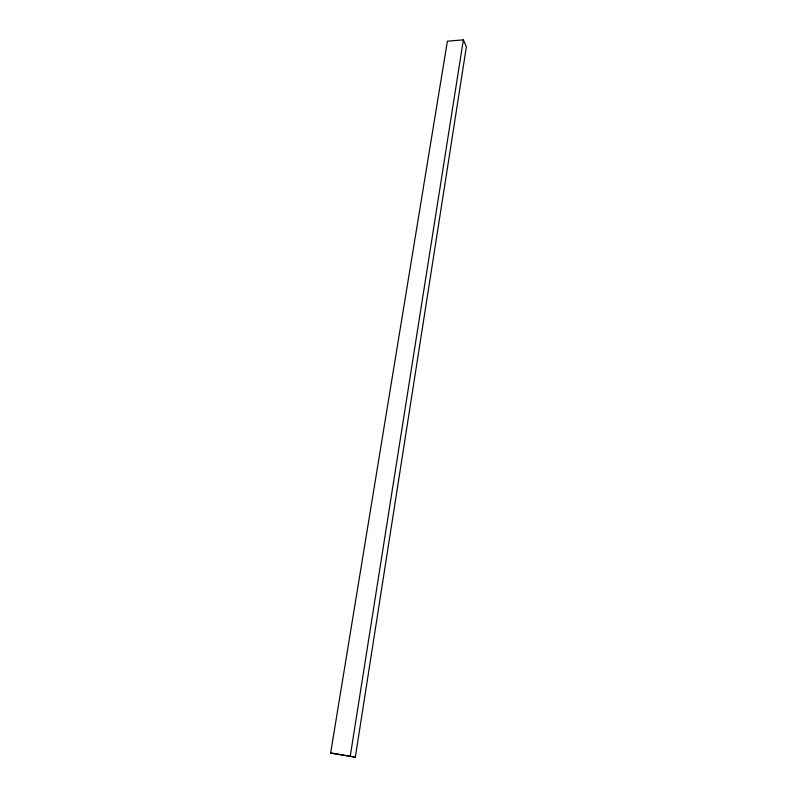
<?xml version="1.0" encoding="UTF-8"?>
<svg xmlns="http://www.w3.org/2000/svg" width="797" height="797" viewBox="0 0 797 797"><rect width="100%" height="100%" fill="white"/><g stroke="black" fill="none" stroke-linecap="round" stroke-linejoin="round"><path stroke-width="1.2" d="M355.313 757.15L466.365 46.864L463.376 39.85L447.386 41.205L330.635 753.026L355.313 757.15L330.635 753.026M350.291 755.915L463.376 39.85"/></g></svg>
